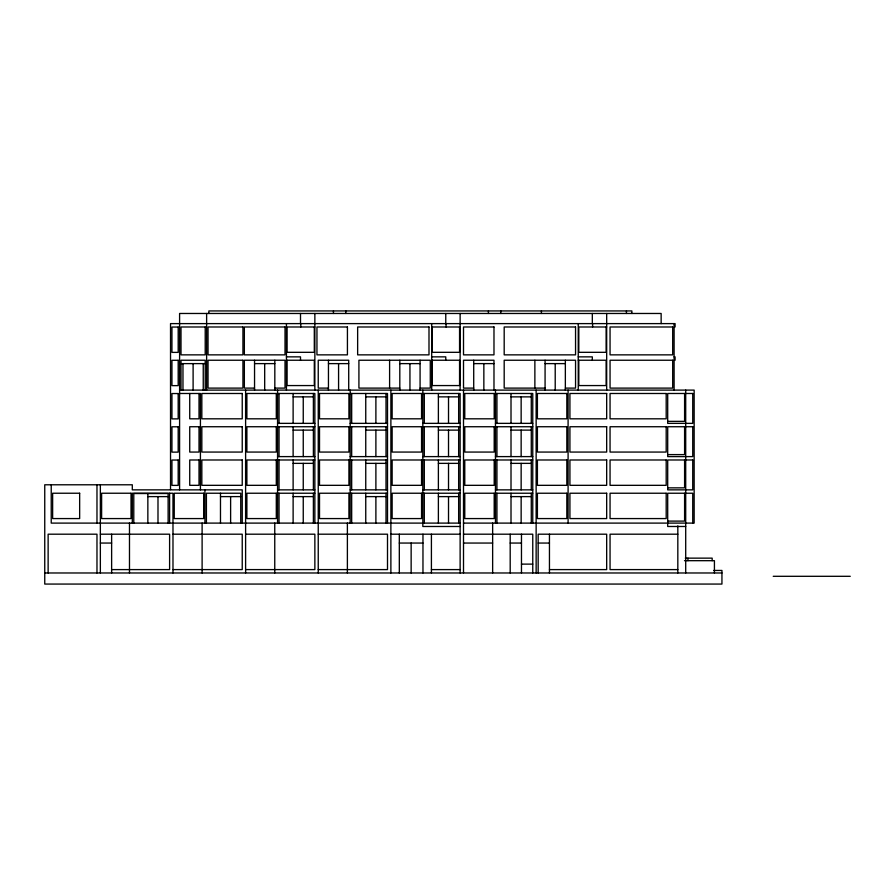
<?xml version="1.0" encoding="UTF-8"?>
<svg xmlns="http://www.w3.org/2000/svg" width="895" height="895" viewBox="0 0 895 895"><rect width="100%" height="100%" fill="white"/><g stroke="black" fill="none" stroke-linecap="round" stroke-linejoin="round"><path stroke-width="1.34" d="M314.861 326.988L286.993 326.988L286.993 352.317L314.302 352.317L314.302 326.988M460.131 326.988L432.263 326.988L432.263 352.317L459.56 352.317L459.56 326.988M606.676 326.988L578.808 326.988L578.808 352.317L606.116 352.317L606.116 326.988M286.434 356.859L300.507 356.859L300.507 360.237M431.692 356.859L445.766 356.859L445.766 360.237M578.248 356.859L592.322 356.859L592.322 360.237M674.103 356.859L675.087 356.859L675.087 360.237L674.103 360.237M286.434 360.237L314.302 360.237L314.302 385.566L286.993 385.566L286.993 360.237M431.692 360.237L459.56 360.237L459.56 385.566L432.263 385.566L432.263 360.237M578.248 360.237L606.116 360.237L606.116 385.566L578.808 385.566L578.808 360.237M181.003 363.616L205.212 363.616M254.549 363.616L274.821 363.616M328.454 363.616L348.714 363.616M399.808 363.616L420.079 363.616M473.712 363.616L493.984 363.616M545.077 363.616L565.349 363.616M254.549 388.106L244.346 388.106L244.346 360.237L285.024 360.237L285.024 388.106L274.821 388.106M328.454 388.106L318.24 388.106L318.24 360.237L348.714 360.237L348.714 390.108M399.808 388.106L358.917 388.106L358.917 360.237L430.282 360.237L430.282 388.106L420.079 388.106M473.712 388.106L463.509 388.106L463.509 360.237L493.984 360.237L493.984 390.108M545.077 388.106L504.187 388.106L504.187 360.237L575.552 360.237L575.552 388.106L565.349 388.106M179.593 390.108L694.151 390.108L694.151 523.105L463.509 523.105M179.593 393.487L200.424 393.487L200.424 489.856M277.562 393.487L314.861 393.487L314.861 523.105M350.191 393.487L387.501 393.487L387.501 523.105M422.832 393.487L460.131 393.487L460.131 572.979M495.461 393.487L532.76 393.487L532.76 523.105M293.124 396.865L313.384 396.865M365.753 396.865L386.013 396.865M438.382 396.865L458.654 396.865M511.011 396.865L531.283 396.865M667.704 421.355L684.597 421.355L684.597 393.487M277.562 423.357L314.861 423.357M350.191 423.357L387.501 423.357M422.832 423.357L460.131 423.357M495.461 423.357L532.76 423.357M277.562 426.736L314.861 426.736M350.191 426.736L387.501 426.736M422.832 426.736L460.131 426.736M495.461 426.736L532.76 426.736M293.124 430.115L313.384 430.115M365.753 430.115L386.013 430.115M438.382 430.115L458.654 430.115M511.011 430.115L531.283 430.115M667.704 454.604L684.597 454.604L684.597 426.736M277.562 456.607L314.861 456.607M350.191 456.607L387.501 456.607M422.832 456.607L460.131 456.607M495.461 456.607L532.76 456.607M277.562 459.985L314.861 459.985M350.191 459.985L387.501 459.985M422.832 459.985L460.131 459.985M495.461 459.985L532.76 459.985M293.124 463.364L313.384 463.364M365.753 463.364L386.013 463.364M438.382 463.364L458.654 463.364M511.011 463.364L531.283 463.364M667.704 487.853L684.597 487.853L684.597 459.985M277.562 489.856L314.861 489.856M350.191 489.856L387.501 489.856M422.832 489.856L460.131 489.856M495.461 489.856L532.76 489.856M277.562 493.234L314.861 493.234M350.191 493.234L387.501 493.234M422.832 493.234L460.131 493.234M495.461 493.234L532.76 493.234M147.854 496.613L168.126 496.613M220.483 496.613L240.755 496.613M293.124 496.613L313.384 496.613M365.753 496.613L386.013 496.613M438.382 496.613L458.654 496.613M511.011 496.613L531.283 496.613M667.704 521.103L684.597 521.103L684.597 493.234M460.131 523.105L51.228 523.105L51.228 484.788M460.131 526.484L422.832 526.484L422.832 390.108M685.704 526.484L667.704 526.484L667.692 493.234L692.741 493.234L692.741 523.105M100.352 534.192L169.602 534.192L169.602 569.6L111.629 569.6M172.981 534.192L242.232 534.192L242.232 569.6L172.981 569.6M245.61 534.192L314.861 534.192L314.861 569.6L245.61 569.6M318.24 534.192L387.501 534.192L387.501 569.6L318.24 569.6M390.88 534.192L460.131 534.192M463.509 534.192L532.76 534.192L532.76 572.979M677.828 534.192L610.054 534.192L610.054 569.6L677.828 569.6M100.352 543.052L111.629 543.052M399.315 543.052L422.966 543.052M463.509 543.052L492.642 543.052M510.195 543.052L521.472 543.052M538.163 543.052L549.452 543.052M685.279 558.144L712.174 558.144L712.174 560.684M684.496 560.684L714.423 560.684L714.423 572.979M521.472 564.118L532.76 564.118M431.412 569.6L460.131 569.6M549.452 569.6L606.676 569.6L606.676 534.192L538.163 534.192L538.163 572.979M713.684 570.451L721.941 570.451L721.941 584.066L44.75 584.066L44.75 484.788L132.303 484.788L132.303 489.856L242.232 489.856L242.232 523.105M44.75 572.979L721.941 572.979M773.224 576.302L850.25 576.302M687.953 558.144L687.953 560.684M685.704 390.108L685.704 572.979M677.828 525.88L677.828 572.979M675.087 326.988L675.087 323.61L170.531 323.61L170.531 489.621M674.103 323.61L674.103 390.108M661.148 323.61L661.148 313.474L179.593 313.474L179.593 489.856M631.87 313.474L631.87 310.934L208.871 310.934L208.871 313.474M626.433 310.934L626.433 313.474M606.676 313.474L606.676 390.108M592.602 323.61L592.602 326.988M592.322 313.474L592.322 323.61M578.248 323.61L578.248 390.108M568.09 390.108L568.09 523.105M565.349 360.237L565.349 390.108M555.213 363.616L555.213 390.108M549.452 534.192L549.452 572.979M545.077 360.237L545.077 390.108M541.419 310.934L541.419 313.474M536.139 390.108L536.139 572.979M534.874 360.237L534.874 388.106M531.283 393.487L531.283 423.357M531.283 426.736L531.283 456.607M531.283 459.985L531.283 489.856M531.283 493.234L531.283 523.105M521.472 534.192L521.472 572.979M521.147 396.865L521.147 423.357M521.147 430.115L521.147 456.607M521.147 463.364L521.147 489.856M521.147 496.613L521.147 523.105M511.011 393.487L511.011 423.357M511.011 426.736L511.011 456.607M511.011 459.985L511.011 489.856M511.011 493.234L511.011 523.105M510.195 534.192L510.195 572.979M500.808 310.934L500.808 313.474M496.938 393.487L496.938 423.357M496.938 426.736L496.938 456.607M496.938 459.985L496.938 489.856M496.938 493.234L496.938 523.105M495.461 390.108L495.461 523.105M492.642 523.105L492.642 572.979M488.424 310.934L488.424 313.474M483.848 363.616L483.848 390.108M473.712 360.237L473.712 390.108M463.509 390.108L463.509 572.979M460.131 313.474L460.131 390.108M458.654 393.487L458.654 423.357M458.654 426.736L458.654 456.607M458.654 459.985L458.654 489.856M458.654 493.234L458.654 523.105M448.518 396.865L448.518 423.357M448.518 430.115L448.518 456.607M448.518 463.364L448.518 489.856M448.518 496.613L448.518 523.105M446.057 323.61L446.057 326.988M445.766 313.474L445.766 323.61M438.382 393.487L438.382 423.357M438.382 426.736L438.382 456.607M438.382 459.985L438.382 489.856M438.382 493.234L438.382 523.105M431.692 323.61L431.692 390.108M431.412 534.192L431.412 572.979M424.308 393.487L424.308 423.357M424.308 426.736L424.308 456.607M424.308 459.985L424.308 489.856M424.308 493.234L424.308 523.105M422.966 534.192L422.966 572.979M420.079 360.237L420.079 390.108M411.141 543.052L411.141 572.979M409.944 363.616L409.944 390.108M399.808 360.237L399.808 390.108M399.315 534.192L399.315 572.979M390.88 390.108L390.88 572.979M389.605 360.237L389.605 388.106M386.013 393.487L386.013 423.357M386.013 426.736L386.013 456.607M386.013 459.985L386.013 489.856M386.013 493.234L386.013 523.105M375.889 396.865L375.889 423.357M375.889 430.115L375.889 456.607M375.889 463.364L375.889 489.856M375.889 496.613L375.889 523.105M365.753 393.487L365.753 423.357M365.753 426.736L365.753 456.607M365.753 459.985L365.753 489.856M365.753 493.234L365.753 523.105M351.679 393.487L351.679 423.357M351.679 426.736L351.679 456.607M351.679 459.985L351.679 489.856M351.679 493.234L351.679 523.105M350.191 390.108L350.191 523.105M347.383 523.105L347.383 572.979M345.828 310.934L345.828 313.474M338.578 363.616L338.578 390.108M333.443 310.934L333.443 313.474M328.454 360.237L328.454 390.108M318.24 390.108L318.24 572.979M314.861 313.474L314.861 390.108M313.384 393.487L313.384 423.357M313.384 426.736L313.384 456.607M313.384 459.985L313.384 489.856M313.384 493.234L313.384 523.105M303.248 396.865L303.248 423.357M303.248 430.115L303.248 456.607M303.248 463.364L303.248 489.856M303.248 496.613L303.248 523.105M300.787 323.61L300.787 326.988M300.507 313.474L300.507 323.61M293.124 393.487L293.124 423.357M293.124 426.736L293.124 456.607M293.124 459.985L293.124 489.856M293.124 493.234L293.124 523.105M286.434 323.61L286.434 390.108M279.039 393.487L279.039 423.357M279.039 426.736L279.039 456.607M279.039 459.985L279.039 489.856M279.039 493.234L279.039 523.105M277.562 390.108L277.562 523.105M274.821 360.237L274.821 390.108M274.754 523.105L274.754 572.979M264.685 363.616L264.685 390.108M254.549 360.237L254.549 390.108M245.61 390.108L245.61 572.979M240.755 523.105L240.755 493.234L206.409 493.234L206.409 523.105M230.619 496.613L230.619 523.105M220.483 493.234L220.483 523.105M206.622 313.474L206.622 390.108M205.212 390.108L205.212 360.237L181.003 360.237L181.003 390.108M204.933 489.856L204.933 523.105M203.243 363.616L203.243 390.108M202.113 523.105L202.113 572.979M199.026 393.487L199.026 418.815L189.729 418.815L189.729 393.487M193.107 363.616L193.107 390.108M182.972 363.616L182.972 390.108M172.981 572.979L172.981 493.234L132.303 493.234L132.303 523.105M169.602 493.234L169.602 523.105M168.126 523.105L168.126 493.525L133.78 493.525L133.78 523.105M157.99 496.613L157.99 523.105M147.854 493.525L147.854 523.105M129.484 523.105L129.484 572.979M111.629 534.192L111.629 572.979M100.352 484.788L100.352 572.979M96.973 484.788L96.973 523.105M96.973 572.979L96.973 534.192L48.129 534.192L48.129 572.979M178.194 327.044L171.941 327.044L171.941 352.384L178.194 352.384L178.194 327.044M205.212 326.988L181.003 326.988L181.003 354.856L205.212 354.856L205.212 326.988M242.937 326.988L208.032 326.988L208.032 354.856L242.937 354.856L242.937 326.988M285.024 326.988L244.346 326.988L244.346 354.856L285.024 354.856L285.024 326.988M347.428 326.988L316.953 326.988L316.953 354.856L347.428 354.856L347.428 326.988M428.996 326.988L357.642 326.988L357.642 354.856L428.996 354.856L428.996 326.988M493.984 326.988L463.509 326.988L463.509 354.856L493.984 354.856L493.984 326.988M575.552 326.988L504.187 326.988L504.187 354.856L575.552 354.856L575.552 326.988M672.693 326.988L610.054 326.988L610.054 354.856L672.693 354.856L672.693 326.988M178.194 360.293L171.941 360.293L171.941 385.633L178.194 385.633L178.194 360.293M242.937 360.237L208.032 360.237L208.032 388.106L242.937 388.106L242.937 360.237M672.693 360.237L610.054 360.237L610.054 388.106L672.693 388.106L672.693 360.237M242.232 393.487L201.834 393.487L201.834 418.815L242.232 418.815L242.232 393.487M276.298 393.487L246.875 393.487L246.875 418.815L276.298 418.815L276.298 393.487M348.927 393.487L319.515 393.487L319.515 418.815L348.927 418.815L348.927 393.487M421.556 393.487L392.144 393.487L392.144 418.815L421.556 418.815L421.556 393.487M494.197 393.487L464.773 393.487L464.773 418.815L494.197 418.815L494.197 393.487M566.826 393.487L537.403 393.487L537.403 418.815L566.826 418.815L566.826 393.487M606.676 393.487L569.925 393.487L569.925 418.815L606.676 418.815L606.676 393.487M666.193 393.487L610.054 393.487L610.054 418.815L666.193 418.815L666.193 393.487M692.741 393.487L667.704 393.487L667.692 423.357L692.741 423.357L692.741 393.487M178.194 393.543L171.941 393.543L171.941 418.882L178.194 418.882L178.194 393.543M178.194 426.792L171.941 426.792L171.941 452.132L178.194 452.132L178.194 426.792M199.026 426.736L189.729 426.736L189.729 452.064L199.026 452.064L199.026 426.736M242.232 426.736L201.834 426.736L201.834 452.064L242.232 452.064L242.232 426.736M276.298 426.736L246.875 426.736L246.875 452.064L276.298 452.064L276.298 426.736M348.927 426.736L319.515 426.736L319.515 452.064L348.927 452.064L348.927 426.736M421.556 426.736L392.144 426.736L392.144 452.064L421.556 452.064L421.556 426.736M494.197 426.736L464.773 426.736L464.773 452.064L494.197 452.064L494.197 426.736M566.826 426.736L537.403 426.736L537.403 452.064L566.826 452.064L566.826 426.736M606.676 426.736L569.925 426.736L569.925 452.064L606.676 452.064L606.676 426.736M666.193 426.736L610.054 426.736L610.054 452.064L666.193 452.064L666.193 426.736M692.741 426.736L667.704 426.736L667.692 456.607L692.741 456.607L692.741 426.736M178.194 460.041L171.941 460.041L171.941 485.381L178.194 485.381L178.194 460.041M199.026 459.985L189.729 459.985L189.729 485.325L199.026 485.325L199.026 459.985M242.232 459.985L201.834 459.985L201.834 485.325L242.232 485.325L242.232 459.985M276.298 459.985L246.875 459.985L246.875 485.325L276.298 485.325L276.298 459.985M348.927 459.985L319.515 459.985L319.515 485.325L348.927 485.325L348.927 459.985M421.556 459.985L392.144 459.985L392.144 485.325L421.556 485.325L421.556 459.985M494.197 459.985L464.773 459.985L464.773 485.325L494.197 485.325L494.197 459.985M566.826 459.985L537.403 459.985L537.403 485.325L566.826 485.325L566.826 459.985M606.676 459.985L569.925 459.985L569.925 485.325L606.676 485.325L606.676 459.985M666.193 459.985L610.054 459.985L610.054 485.325L666.193 485.325L666.193 459.985M692.741 459.985L667.704 459.985L667.692 489.856L692.741 489.856L692.741 459.985M79.655 493.234L52.637 493.234L52.637 518.574L79.655 518.574L79.655 493.234M131.039 493.234L101.616 493.234L101.616 518.574L131.039 518.574L131.039 493.234M203.668 493.234L174.245 493.234L174.245 518.574L203.668 518.574L203.668 493.234M276.298 493.234L246.875 493.234L246.875 518.574L276.298 518.574L276.298 493.234M348.927 493.234L319.515 493.234L319.515 518.574L348.927 518.574L348.927 493.234M421.556 493.234L392.144 493.234L392.144 518.574L421.556 518.574L421.556 493.234M494.197 493.234L464.773 493.234L464.773 518.574L494.197 518.574L494.197 493.234M566.826 493.234L537.403 493.234L537.403 518.574L566.826 518.574L566.826 493.234M606.676 493.234L569.925 493.234L569.925 518.574L606.676 518.574L606.676 493.234M666.193 493.234L610.054 493.234L610.054 518.574L666.193 518.574L666.193 493.234"/></g></svg>
